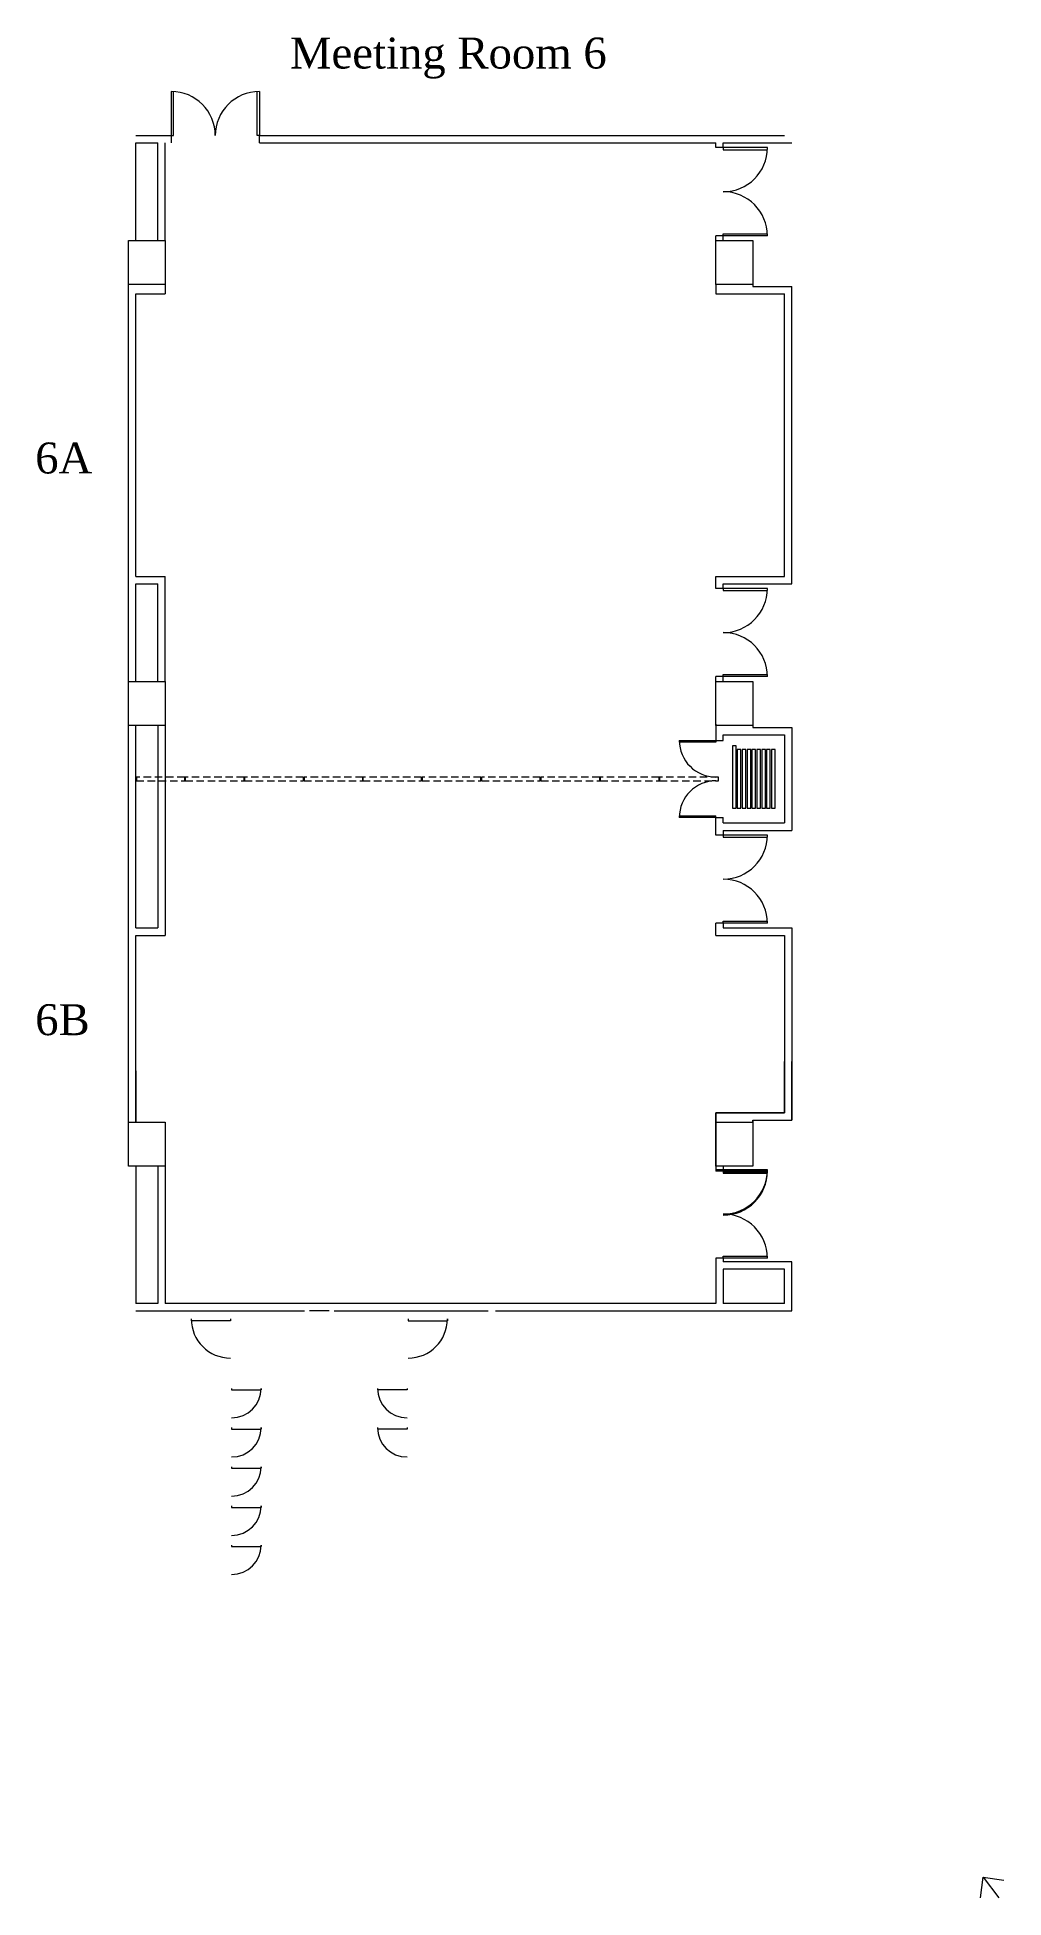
# Model space of a CAD drawing. Header units: inches. Extents: x 2613 to 6062, y -2184 to 3136.
# Drawn here: x 2613 to 3402, y 1617 to 3136 of the extents above; entities outside this region: 2.
import ezdxf

# ---------------------------------------------------------------- set-up
doc = ezdxf.new("R2010")
doc.units = ezdxf.units.IN
doc.header["$LTSCALE"] = 24
doc.header["$MEASUREMENT"] = 0
for name, pattern in [('Dash Style-10', [0.711136, 0.355453, -0.050812, 0.050812, -0.050812, 0.050812, -0.050812, 0.050812, -0.050812]), ('Dash Style-11', [0.812759, 0.355453, -0.050812, 0.050812, -0.050812, 0.050812, -0.050812, 0.050812, -0.050812, 0.050812, -0.050812]), ('Dash Style-4', [0.380859, 0.253906, -0.126953]), ('Dash Style-8', [0.177765, 0.126953, -0.050812]), ('Dash Style-9', [0.629654, 0.355453, -0.101547, 0.071106, -0.101547])]:
    doc.linetypes.add(name, pattern=pattern)
doc.layers.get('0').update_dxf_attribs({"color": 4, "lineweight": 15})
for name, color, linetype, lineweight in [('04FIREPART', 6, 'Continuous', 15), ('04MATCH', 21, 'Continuous', 15), ('ARDOOR', 5, 'Continuous', 15), ('ARDOOR-I', 5, 'Continuous', 15), ('ARPARTITION', 6, 'Continuous', 15), ('ARWALL', 7, 'Continuous', 15), ('ASHADE', 7, 'Continuous', 15), ('COLUMN', 6, 'Continuous', 15), ('CORE', 7, 'Continuous', 15), ('None', 7, 'Continuous', 5)]:
    doc.layers.add(name, color=color, linetype=linetype, lineweight=lineweight)
doc.layers.get('0').freeze()
doc.styles.add('Arial', font='Arial')
doc.styles.add('Times New Roman (bold)', font='Times New Roman')

# ---------------------------------------------------------------- blocks, each defined once
blk = doc.blocks.new('Group-1')
at = {"color": 4, "linetype": 'Continuous', "lineweight": 15}
blk.add_line((310.821, -908.893), (323.537, -925.605), dxfattribs=at)
blk.add_lwpolyline([(308.537, -925.709), (310.821, -908.893), (327.637, -911.176)], dxfattribs=at)
blk = doc.blocks.new('B$3036')
at = {"layer": 'CORE', "color": 7, "linetype": 'Continuous', "lineweight": 15}
blk.add_lwpolyline([(-15, -18), (-15, 18), (15, 18), (15, -18)], close=True, dxfattribs=at)
blk = doc.blocks.new('Group-13-1')
at = {"layer": 'ARDOOR', "color": 7, "linetype": 'Continuous', "lineweight": 15}
for p, q in [((1317, 950), (1318.75, 950)), ((1317, 914), (1317, 950)), ((1318.75, 950), (1318.75, 914.043)), ((1389, 950), (1387.25, 950)), ((1387.25, 950), (1387.25, 914.043)), ((1389, 914), (1389, 950))]:
    blk.add_line(p, q, dxfattribs=at)
for centre, start, end in [((1317, 950), 270, 0), ((1389, 950), 180, 270)]:
    blk.add_arc(centre, 35.996, start, end, dxfattribs=at)
at = {"layer": 'ARWALL', "color": 7, "linetype": 'Continuous', "lineweight": 15}
for p, q in [((1274, 1430), (1274, 1292.009)), ((1280, 1412.011), (1280, 1430)), ((1392, 1430), (1280, 1430)), ((1470, 1430), (1428, 1430)), ((1392, 1412.011), (1280, 1412.011)), ((1392, 1406.011), (1280, 1406.011)), ((1280, 956), (1280, 1406.011)), ((1274, 1272.009), (1274, 1288.009)), ((1274, 1268.009), (1274, 1142)), ((1274, 1136), (1274, 894)), ((1317, 956), (1280, 956)), ((1308, 950), (1280, 950)), ((1280, 900), (1280, 950)), ((1308, 900), (1308, 950)), ((1314, 894), (1314, 950)), ((1317, 950), (1314, 950)), ((1317, 950), (1317, 956)), ((1435.623, 956), (1389, 956)), ((1389, 950), (1389, 956)), ((1392, 950), (1389, 950)), ((1435.623, 899.989), (1435.623, 956)), ((1429.623, 926), (1428, 926)), ((1429.623, 926), (1429.623, 894)), ((1280, 900), (1308, 900)), ((1435.623, 899.989), (1477.623, 899.989)), ((1274, 894), (1314, 894)), ((1429.623, 894), (1477.623, 894))]:
    blk.add_line(p, q, dxfattribs=at)
at = {"layer": 'COLUMN', "color": 7, "rotation": 90}
for p in [(1410, 1421), (1410, 941)]:
    blk.add_blockref('B$3036', p, dxfattribs=at)
blk = doc.blocks.new('Group-14-1')
at = {"layer": 'None', "color": 7}
blk.add_blockref('Group-13-1', (0, 0), dxfattribs=at)
blk = doc.blocks.new('Group-15-1')
at = {"layer": 'ARPARTITION', "color": 4, "linetype": 'Continuous', "lineweight": 15}
for p, q in [((1177.459, 1208.384), (1177.459, 1232.384)), ((1178.625, 1232.384), (1177.459, 1232.384)), ((1178.625, 1208.384), (1177.459, 1208.384))]:
    blk.add_line(p, q, dxfattribs=at)
blk.add_arc((1178.625, 1208.384), 23.998, 90, 180, dxfattribs=at)
blk = doc.blocks.new('Group-16-1')
at = {"layer": 'ARPARTITION', "color": 4, "linetype": 'Continuous', "lineweight": 15}
for p, q in [((1209.459, 1208.384), (1209.459, 1232.384)), ((1210.625, 1232.384), (1209.459, 1232.384)), ((1210.625, 1208.384), (1209.459, 1208.384))]:
    blk.add_line(p, q, dxfattribs=at)
blk.add_arc((1210.625, 1208.384), 23.998, 90, 180, dxfattribs=at)
blk = doc.blocks.new('Group-17-1')
at = {"layer": 'ARPARTITION', "color": 4, "linetype": 'Continuous', "lineweight": 15}
for p, q in [((1265.82, 1207.384), (1265.82, 1175.385)), ((1267.375, 1207.384), (1265.82, 1207.384)), ((1267.375, 1175.385), (1265.82, 1175.385))]:
    blk.add_line(p, q, dxfattribs=at)
blk.add_arc((1267.375, 1207.384), 31.996, 180, 270, dxfattribs=at)
blk = doc.blocks.new('Group-18-1')
at = {"layer": 'ARPARTITION', "color": 4, "linetype": 'Continuous', "lineweight": 15}
for p, q in [((1265.82, 1352.634), (1265.82, 1384.633)), ((1267.375, 1384.633), (1265.82, 1384.633)), ((1267.375, 1352.634), (1265.82, 1352.634))]:
    blk.add_line(p, q, dxfattribs=at)
blk.add_arc((1267.375, 1352.634), 31.996, 90, 180, dxfattribs=at)
blk = doc.blocks.new('Group-19-1')
at = {"layer": 'ARPARTITION', "color": 4, "linetype": 'Continuous', "lineweight": 15}
for p, q in [((1209.459, 1351.634), (1209.459, 1327.634)), ((1210.625, 1351.634), (1209.459, 1351.634)), ((1210.625, 1327.634), (1209.459, 1327.634))]:
    blk.add_line(p, q, dxfattribs=at)
blk.add_arc((1210.625, 1351.634), 23.998, 180, 270, dxfattribs=at)
blk = doc.blocks.new('Group-20-1')
at = {"layer": 'ARPARTITION', "color": 4, "linetype": 'Continuous', "lineweight": 15}
for p, q in [((1177.459, 1351.634), (1177.459, 1327.634)), ((1178.625, 1351.634), (1177.459, 1351.634)), ((1178.625, 1327.634), (1177.459, 1327.634))]:
    blk.add_line(p, q, dxfattribs=at)
blk.add_arc((1178.625, 1351.634), 23.998, 180, 270, dxfattribs=at)
blk = doc.blocks.new('Group-21-1')
at = {"layer": 'ARPARTITION', "color": 4, "linetype": 'Continuous', "lineweight": 15}
for p, q in [((1145.459, 1351.634), (1145.459, 1327.634)), ((1146.625, 1351.634), (1145.459, 1351.634)), ((1146.625, 1327.634), (1145.459, 1327.634))]:
    blk.add_line(p, q, dxfattribs=at)
blk.add_arc((1146.625, 1351.634), 23.998, 180, 270, dxfattribs=at)
blk = doc.blocks.new('Group-22-1')
at = {"layer": 'ARPARTITION', "color": 4, "linetype": 'Continuous', "lineweight": 15}
for p, q in [((1113.459, 1351.634), (1113.459, 1327.634)), ((1114.625, 1351.634), (1113.459, 1351.634)), ((1114.625, 1327.634), (1113.459, 1327.634))]:
    blk.add_line(p, q, dxfattribs=at)
blk.add_arc((1114.625, 1351.634), 23.998, 180, 270, dxfattribs=at)
blk = doc.blocks.new('Group-23-1')
at = {"layer": 'ARPARTITION', "color": 4, "linetype": 'Continuous', "lineweight": 15}
for p, q in [((1081.459, 1351.634), (1081.459, 1327.634)), ((1082.625, 1351.634), (1081.459, 1351.634)), ((1082.625, 1327.634), (1081.459, 1327.634))]:
    blk.add_line(p, q, dxfattribs=at)
blk.add_arc((1082.625, 1351.634), 23.998, 180, 270, dxfattribs=at)
blk = doc.blocks.new('2G (2D)')
at = {"layer": 'ARPARTITION', "color": 7}
for name in ['Group-18-1', 'Group-23-1', 'Group-22-1', 'Group-21-1', 'Group-20-1', 'Group-19-1', 'Group-15-1', 'Group-16-1', 'Group-17-1']:
    blk.add_blockref(name, (0, 0), dxfattribs=at)
at = {"layer": 'None', "color": 7}
blk.add_blockref('Group-14-1', (0, 0), dxfattribs=at)
blk = doc.blocks.new('Group-25-1')
at = {"layer": 'ARDOOR', "color": 7, "linetype": 'Continuous', "lineweight": 15}
for p, q in [((2233.75, 1329.011), (2233.75, 1330.761)), ((2233.75, 1330.761), (2269.707, 1330.761)), ((2269.75, 1329.011), (2233.75, 1329.011))]:
    blk.add_line(p, q, dxfattribs=at)
blk.add_arc((2233.75, 1329.011), 35.996, 0, 90, dxfattribs=at)
blk = doc.blocks.new('Group-26-1')
at = {"layer": 'ARDOOR', "color": 7, "linetype": 'Continuous', "lineweight": 15}
for p, q in [((2233.75, 1401.011), (2233.75, 1399.261)), ((2269.75, 1401.011), (2233.75, 1401.011)), ((2233.75, 1399.261), (2269.707, 1399.261))]:
    blk.add_line(p, q, dxfattribs=at)
blk.add_arc((2233.75, 1401.011), 35.997, 270, 0, dxfattribs=at)
blk = doc.blocks.new('Group-27-1')
at = {"layer": 'ARDOOR', "color": 7, "linetype": 'Continuous', "lineweight": 15}
for p, q in [((1388.125, 950), (1386.375, 950)), ((1386.375, 950), (1386.375, 914.043)), ((1388.125, 914), (1388.125, 950))]:
    blk.add_line(p, q, dxfattribs=at)
blk.add_arc((1388.125, 950), 35.996, 180, 270, dxfattribs=at)
blk = doc.blocks.new('Group-28-1')
at = {"layer": 'ARDOOR', "color": 7, "linetype": 'Continuous', "lineweight": 15}
for p, q in [((2151.875, 950), (2153.625, 950)), ((2151.875, 914), (2151.875, 950)), ((2153.625, 950), (2153.625, 914.043)), ((2223.875, 950), (2222.125, 950)), ((2222.125, 950), (2222.125, 914.043)), ((2223.875, 914), (2223.875, 950))]:
    blk.add_line(p, q, dxfattribs=at)
for centre, start, end in [((2151.875, 950), 270, 0), ((2223.875, 950), 180, 270)]:
    blk.add_arc(centre, 35.996, start, end, dxfattribs=at)
blk = doc.blocks.new('Group-29-1')
at = {"layer": 'ARDOOR', "color": 7, "linetype": 'Continuous', "lineweight": 15}
for p, q in [((1791.875, 950), (1793.625, 950)), ((1791.875, 914), (1791.875, 950)), ((1793.625, 950), (1793.625, 914.043)), ((1863.875, 950), (1862.125, 950)), ((1862.125, 950), (1862.125, 914.043)), ((1863.875, 914), (1863.875, 950))]:
    blk.add_line(p, q, dxfattribs=at)
for centre, start, end in [((1791.875, 950), 270, 0), ((1863.875, 950), 180, 270)]:
    blk.add_arc(centre, 35.996, start, end, dxfattribs=at)
blk = doc.blocks.new('Group-30-1')
at = {"layer": 'ARDOOR', "color": 7, "linetype": 'Continuous', "lineweight": 15}
for p, q in [((1590.498, 950), (1592.248, 950)), ((1590.498, 914), (1590.498, 950)), ((1592.248, 950), (1592.248, 914.043)), ((1662.498, 950), (1660.749, 950)), ((1660.749, 950), (1660.749, 914.043)), ((1662.498, 914), (1662.498, 950))]:
    blk.add_line(p, q, dxfattribs=at)
for centre, start, end in [((1590.498, 950), 270, 0), ((1662.498, 950), 180, 270)]:
    blk.add_arc(centre, 35.996, start, end, dxfattribs=at)
blk = doc.blocks.new('Group-31-1')
at = {"layer": 'ARDOOR', "color": 7, "linetype": 'Continuous', "lineweight": 15}
for p, q in [((1738.415, 956), (1738.415, 985.964)), ((1739.873, 986), (1739.873, 956)), ((1739.873, 956), (1738.415, 956))]:
    blk.add_line(p, q, dxfattribs=at)
blk.add_arc((1739.873, 956), 29.997, 90, 180, dxfattribs=at)
blk = doc.blocks.new('Group-32-1')
at = {"layer": 'ARDOOR', "color": 7, "linetype": 'Continuous', "lineweight": 15}
for p, q in [((1676.873, 956), (1676.873, 986)), ((1678.331, 985.964), (1678.331, 956)), ((1676.873, 956), (1678.331, 956))]:
    blk.add_line(p, q, dxfattribs=at)
blk.add_arc((1676.873, 956), 29.997, 0, 90, dxfattribs=at)
blk = doc.blocks.new('B$3036-0')
at = {"layer": 'CORE', "color": 7, "linetype": 'Continuous', "lineweight": 15}
blk.add_lwpolyline([(-15, -18), (-15, 18), (15, 18), (15, -18)], close=True, dxfattribs=at)
blk = doc.blocks.new('Group-33-1')
at = {"layer": 'ARDOOR-I', "color": 7, "linetype": 'Dash Style-4', "lineweight": 15}
for points in [[(1706.873, 1390), (1709.873, 1390), (1709.873, 1429.389), (1706.873, 1429.389)], [(1706.873, 1341.5), (1709.873, 1341.5), (1709.873, 1389.5), (1706.873, 1389.5)], [(1706.873, 1293), (1709.873, 1293), (1709.873, 1341), (1706.873, 1341)], [(1706.873, 1244.5), (1709.873, 1244.5), (1709.873, 1292.5), (1706.873, 1292.5)], [(1706.873, 1196.5), (1709.873, 1196.5), (1709.873, 1244.5), (1706.873, 1244.5)], [(1706.873, 1148), (1709.873, 1148), (1709.873, 1196), (1706.873, 1196)], [(1706.873, 1099.5), (1709.873, 1099.5), (1709.873, 1147.5), (1706.873, 1147.5)], [(1706.873, 1051), (1709.873, 1051), (1709.873, 1099), (1706.873, 1099)], [(1706.873, 1002.5), (1709.873, 1002.5), (1709.873, 1050.5), (1706.873, 1050.5)], [(1706.873, 954), (1709.873, 954), (1709.873, 1002), (1706.873, 1002)]]:
    blk.add_lwpolyline(points, close=True, dxfattribs=at)
at = {"layer": 'ARDOOR-I', "color": 7, "linetype": 'Continuous', "lineweight": 15}
for points in [[(1684.375, 942.607), (1684.375, 939.607), (1735.402, 939.607), (1735.402, 942.607)], [(1684.375, 938.607), (1684.375, 935.607), (1732.375, 935.607), (1732.375, 938.607)], [(1684.375, 934.607), (1684.375, 931.607), (1732.375, 931.607), (1732.375, 934.607)], [(1684.375, 930.607), (1684.375, 927.607), (1732.375, 927.607), (1732.375, 930.607)], [(1684.375, 926.607), (1684.375, 923.607), (1732.375, 923.607), (1732.375, 926.607)], [(1684.375, 922.607), (1684.375, 919.607), (1732.375, 919.607), (1732.375, 922.607)], [(1684.375, 918.607), (1684.375, 915.607), (1732.375, 915.607), (1732.375, 918.607)], [(1684.375, 914.607), (1684.375, 911.607), (1732.375, 911.607), (1732.375, 914.607)], [(1684.375, 910.607), (1684.375, 907.607), (1732.375, 907.607), (1732.375, 910.607)]]:
    blk.add_lwpolyline(points, close=True, dxfattribs=at)
at = {"layer": 'ARWALL', "color": 7, "linetype": 'Continuous', "lineweight": 15}
for p, q in [((1428.011, 1436.011), (1752.011, 1436.011)), ((1428.011, 1430.011), (1580.623, 1430.011)), ((1580.623, 1430.011), (1580.623, 1406.011)), ((1586.623, 1430.011), (1752.011, 1430.011)), ((1586.623, 1430.011), (1586.623, 1412.011)), ((1788.011, 1436.011), (2112.011, 1436.011)), ((1788.011, 1430.011), (1867.75, 1430.011)), ((1867.75, 1430.011), (1867.75, 1412.011)), ((1873.75, 1430.011), (2104.375, 1430.011)), ((1873.75, 1430.011), (1873.75, 1406.011)), ((2104.375, 1430.011), (2104.375, 1406.011)), ((2148.011, 1430.011), (2227.75, 1430.011)), ((2227.75, 1430.011), (2227.75, 1412)), ((2233.75, 1430.011), (2233.75, 1401.011)), ((1392.011, 1406.011), (1348, 1406.011)), ((1392, 1412), (1350, 1412)), ((1752.011, 1406.011), (1580.623, 1406.011)), ((1752.011, 1412.011), (1586.623, 1412.011)), ((1788.011, 1412.011), (1867.75, 1412.011)), ((1788.011, 1406.011), (1873.75, 1406.011)), ((2112.011, 1406.011), (2104.375, 1406.011)), ((2148, 1412), (2227.75, 1412)), ((2148, 1406), (2227.75, 1406)), ((2233.75, 1401.011), (2227.75, 1401.011)), ((2227.75, 1329.011), (2233.75, 1329.011)), ((2227.75, 1329.011), (2227.75, 956)), ((2233.75, 1329.011), (2233.75, 900)), ((1392, 956), (1388.125, 956)), ((1388.125, 950), (1388.125, 956)), ((1392, 950), (1388.125, 950)), ((1426.885, 956), (1435.623, 956)), ((1435.623, 956), (1435.623, 899.989)), ((1580.623, 956), (1580.623, 899.989)), ((1580.623, 956), (1590.498, 956)), ((1590.498, 950), (1586.623, 950)), ((1586.623, 950), (1586.623, 894)), ((1590.498, 950), (1590.498, 956)), ((1662.498, 950), (1662.498, 956)), ((1662.498, 956), (1676.873, 956)), ((1666.373, 950), (1662.498, 950)), ((1666.373, 950), (1666.373, 894)), ((1672.373, 950), (1672.373, 899.989)), ((1672.373, 950), (1676.873, 950)), ((1676.873, 956), (1676.873, 950)), ((1753.115, 956), (1739.873, 956)), ((1739.873, 956), (1739.873, 950.011)), ((1739.873, 950.011), (1744.377, 950.011)), ((1744.377, 950.011), (1744.377, 899.989)), ((1788, 956), (1791.875, 956)), ((1788, 950), (1791.875, 950)), ((1791.875, 950), (1791.875, 956)), ((1863.875, 950), (1863.875, 956)), ((1863.875, 956), (1873.75, 956)), ((1863.875, 950), (1867.75, 950)), ((1867.75, 950), (1867.75, 894)), ((1873.75, 956), (1873.75, 900)), ((2104.375, 956), (2104.375, 900)), ((2112, 956), (2104.375, 956)), ((2148, 956), (2151.875, 956)), ((2148, 950), (2151.875, 950)), ((2151.875, 950), (2151.875, 956)), ((2223.875, 956), (2227.75, 956)), ((2223.875, 950), (2223.875, 956)), ((2223.875, 950), (2227.75, 950)), ((2227.75, 950), (2227.75, 894)), ((1428, 926), (1429.623, 926)), ((1429.623, 926), (1429.623, 894)), ((1752, 926), (1750.377, 926)), ((1750.377, 926), (1750.377, 894)), ((2110.375, 926), (2110.375, 894)), ((2112, 926), (2110.375, 926)), ((1580.623, 899.989), (1435.623, 899.989)), ((1744.377, 899.989), (1672.373, 899.989)), ((1734.375, 900), (1682.375, 900)), ((1873.75, 900), (2104.375, 900)), ((1586.623, 894), (1429.623, 894)), ((1750.377, 894), (1666.373, 894)), ((1867.75, 894), (2110.375, 894))]:
    blk.add_line(p, q, dxfattribs=at)
at = {"layer": 'ARDOOR', "color": 7}
for name in ['Group-26-1', 'Group-25-1', 'Group-32-1', 'Group-31-1', 'Group-27-1', 'Group-30-1', 'Group-29-1', 'Group-28-1']:
    blk.add_blockref(name, (0, 0), dxfattribs=at)
at = {"layer": 'COLUMN', "color": 7, "rotation": 90}
for p in [(1410.011, 1421.011), (1770.011, 1421.011), (2130.011, 1421.011), (1410, 941), (1770, 941), (2130, 941)]:
    blk.add_blockref('B$3036-0', p, dxfattribs=at)
blk = doc.blocks.new('2H-0')
at = {"layer": 'None', "color": 7}
blk.add_blockref('Group-33-1', (0, 0), dxfattribs=at)
blk = doc.blocks.new('FRSEPLBL')
at = {"color": 4, "linetype": 'Continuous', "lineweight": 15}
for p, q in [((6663.8, 437), (6805.8, 437)), ((6663.8, 314), (6805.8, 314)), ((6663.8, 197), (6805.8, 197)), ((6663.8, 125), (6805.8, 125))]:
    blk.add_line(p, q, dxfattribs=at)
at = {"color": 4, "linetype": 'Dash Style-8', "lineweight": 15}
blk.add_lwpolyline([(6285.5, 437.4), (6635.9, 437.4)], dxfattribs=at)
at = {"color": 4, "linetype": 'Dash Style-9', "lineweight": 15}
blk.add_lwpolyline([(6285.5, 314.4), (6635.9, 314.4)], dxfattribs=at)
at = {"color": 4, "linetype": 'Dash Style-10', "lineweight": 15}
blk.add_lwpolyline([(6285.5, 197.4), (6635.9, 197.4)], dxfattribs=at)
at = {"color": 4, "linetype": 'Dash Style-11', "lineweight": 15}
blk.add_lwpolyline([(6285.5, 125.4), (6635.9, 125.4)], dxfattribs=at)
at = {"color": 7, "attachment_point": 1, "line_spacing_factor": 0.96736, "style": 'Arial'}
for s, insert, char_height in [('1 HR CORRIDOR', (6820.5, 449.2), 21.962), ('SEPARATION', (6820.5, 406.2), 21.96), ('1 HR OCCUPANCY', (6820.5, 326.2), 21.962), ('SEPARATION', (6820.5, 283.2), 21.96), ('2 HR FIRE', (6820.5, 209.2), 21.96), ('3 HR FIRE', (6820.5, 137.2), 21.96)]:
    blk.add_mtext(s, dxfattribs=dict(at, insert=insert, char_height=char_height))
blk = doc.blocks.new('Group-2-1')
at = {"color": 4, "linetype": 'Continuous', "lineweight": 15}
blk.add_line((1212.071, -918.324), (1193.288, -927.715), dxfattribs=at)
blk.add_lwpolyline([(1195.972, -912.957), (1212.071, -918.324), (1206.705, -934.424)], dxfattribs=at)

msp = doc.modelspace()

# ---------------------------------------------------------------- block references
at = {"layer": '04FIREPART', "color": 7}
msp.add_blockref('FRSEPLBL', (-1032.5, -2299.1), dxfattribs=at)
at = {"layer": '04MATCH', "color": 7}
for name in ['Group-1', 'Group-2-1']:
    msp.add_blockref(name, (3074.5, 2542.2), dxfattribs=at)
at = {"layer": 'COLUMN', "color": 7, "rotation": 90}
for name in ['2H-0', '2G (2D)']:
    msp.add_blockref(name, (4123, 821.9), dxfattribs=at)

# ---------------------------------------------------------------- texts
at = {"layer": 'ASHADE', "color": 7, "attachment_point": 1, "line_spacing_factor": 1.049861, "style": 'Times New Roman (bold)'}
for s, insert, char_height in [('Meeting Room 6', (2819, 3135.7), 25.278), ('6A', (2610.9, 2805), 25.28), ('6B', (2610.9, 2346.3), 25.28)]:
    msp.add_mtext(s, dxfattribs=dict(at, insert=insert, char_height=char_height))

doc.saveas('drawing.dxf')
